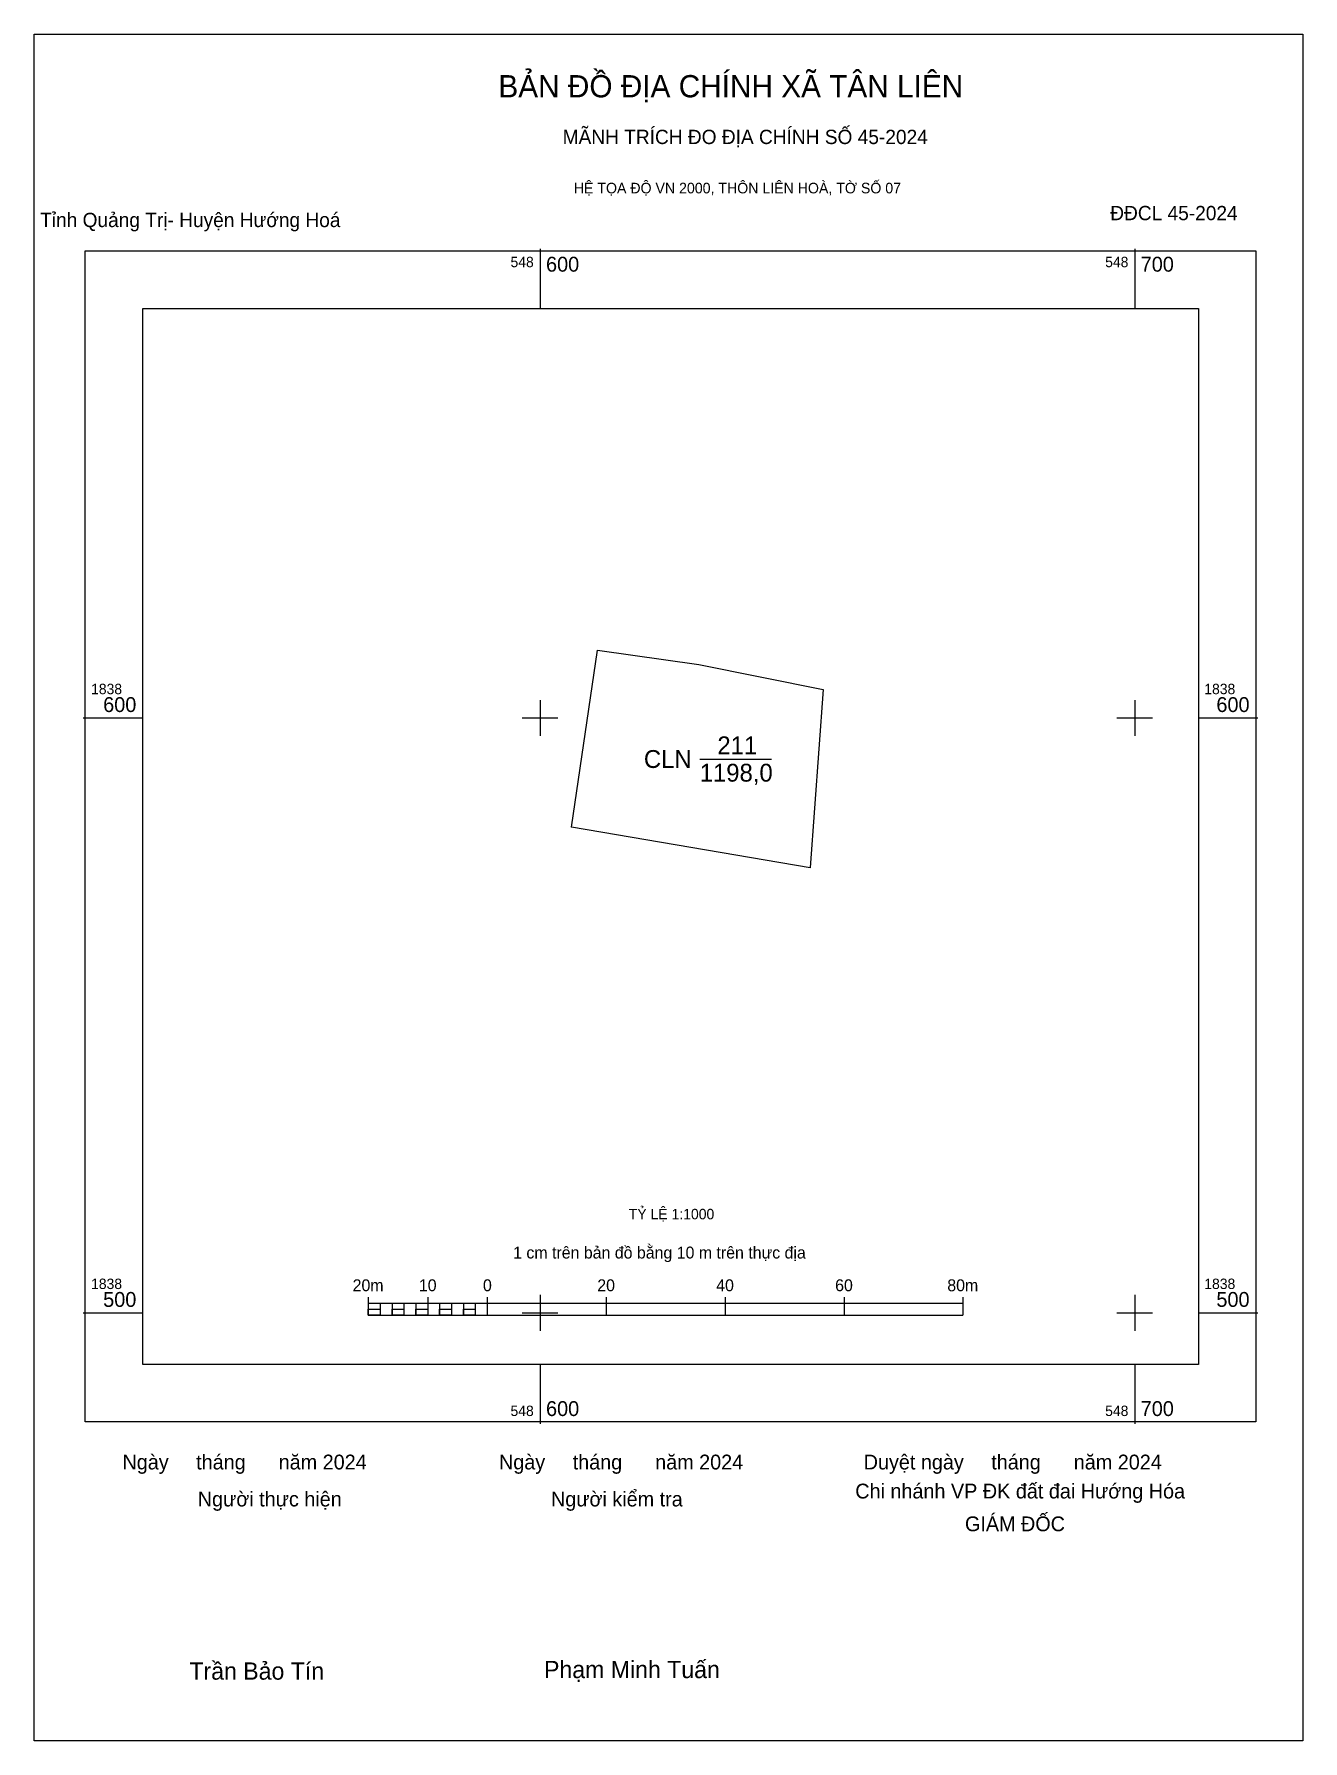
# Model space of a CAD drawing. Extents: x 548515 to 548728, y 1838428 to 1838715.
import ezdxf

# ---------------------------------------------------------------- set-up
doc = ezdxf.new("R2010")
doc.units = 0
for name, color, linetype in [('Level 10', 7, 'Continuous'), ('Level 13', 7, 'Continuous'), ('Level 15', 7, 'Continuous'), ('Level 27', 7, 'Continuous'), ('Level 6', 7, 'Continuous'), ('Level 62', 7, 'Continuous'), ('Level 63', 7, 'Continuous'), ('Level 9', 7, 'Continuous')]:
    doc.layers.add(name, color=color, linetype=linetype)

msp = doc.modelspace()

# ---------------------------------------------------------------- linework, layer by layer
at = {"layer": 'Level 10'}
msp.add_lwpolyline([(548605.31, 1838581.62), (548609.63, 1838611.39), (548626.69, 1838608.97), (548647.58, 1838604.8), (548645.41, 1838574.84), (548645.41, 1838574.81)], close=True, dxfattribs=at)
at = {"layer": 'Level 13'}
msp.add_line((548626.85, 1838593.1), (548638.89, 1838593.1), dxfattribs=at)
at = {"layer": 'Level 15'}
msp.add_lwpolyline([(548514.92, 1838714.96), (548728.27, 1838714.96), (548728.27, 1838428.04), (548514.92, 1838428.04)], close=True, dxfattribs=at)
at = {"layer": 'Level 27'}
for p, q in [((548609.63, 1838611.39), (548609.63, 1838611.4)), ((548647.58, 1838604.8), (548647.59, 1838604.8)), ((548605.31, 1838581.62), (548605.31, 1838581.61)), ((548645.41, 1838574.81), (548645.41, 1838574.8))]:
    msp.add_line(p, q, dxfattribs=at)
at = {"layer": 'Level 62'}
msp.add_lwpolyline([(548533.19, 1838668.85), (548710.7, 1838668.85), (548710.7, 1838491.34), (548533.19, 1838491.34)], close=True, dxfattribs=at)
at = {"layer": 'Level 63'}
for p, q in [((548600, 1838678.85), (548600, 1838668.85)), ((548700, 1838678.85), (548700, 1838668.85)), ((548600, 1838603), (548600, 1838597)), ((548700, 1838603), (548700, 1838597)), ((548523.19, 1838600), (548533.19, 1838600)), ((548597, 1838600), (548603, 1838600)), ((548697, 1838600), (548703, 1838600)), ((548710.7, 1838600), (548720.7, 1838600)), ((548571.11, 1838502.63), (548571.11, 1838499.63)), ((548581.11, 1838502.63), (548581.11, 1838499.63)), ((548591.11, 1838502.63), (548591.11, 1838499.63)), ((548600, 1838503), (548600, 1838497)), ((548611.11, 1838502.63), (548611.11, 1838499.63)), ((548631.11, 1838502.63), (548631.11, 1838499.63)), ((548651.11, 1838502.63), (548651.11, 1838499.63)), ((548671.11, 1838502.63), (548671.11, 1838499.63)), ((548700, 1838503), (548700, 1838497)), ((548523.19, 1838500), (548533.19, 1838500)), ((548571.11, 1838501.63), (548671.11, 1838501.63)), ((548571.11, 1838499.63), (548671.11, 1838499.63)), ((548573.11, 1838501.63), (548573.11, 1838499.63)), ((548575.11, 1838501.63), (548575.11, 1838499.63)), ((548577.11, 1838501.63), (548577.11, 1838499.63)), ((548579.11, 1838501.63), (548579.11, 1838499.63)), ((548581.11, 1838501.63), (548581.11, 1838499.63)), ((548583.11, 1838501.63), (548583.11, 1838499.63)), ((548585.11, 1838501.63), (548585.11, 1838499.63)), ((548587.11, 1838501.63), (548587.11, 1838499.63)), ((548589.11, 1838501.63), (548589.11, 1838499.63)), ((548591.11, 1838501.63), (548591.11, 1838499.63)), ((548597, 1838500), (548603, 1838500)), ((548697, 1838500), (548703, 1838500)), ((548710.7, 1838500), (548720.7, 1838500)), ((548600, 1838491.34), (548600, 1838481.34)), ((548700, 1838491.34), (548700, 1838481.34))]:
    msp.add_line(p, q, dxfattribs=at)
for points in [[(548523.5, 1838678.53), (548720.39, 1838678.53), (548720.39, 1838481.65), (548523.5, 1838481.65)], [(548571.11, 1838500.63), (548573.11, 1838500.63), (548573.11, 1838499.63), (548571.11, 1838499.63)], [(548571.11, 1838500.63), (548573.11, 1838500.63), (548573.11, 1838499.63), (548571.11, 1838499.63)], [(548575.11, 1838500.63), (548577.11, 1838500.63), (548577.11, 1838499.63), (548575.11, 1838499.63)], [(548579.11, 1838500.63), (548581.11, 1838500.63), (548581.11, 1838499.63), (548579.11, 1838499.63)], [(548583.11, 1838500.63), (548585.11, 1838500.63), (548585.11, 1838499.63), (548583.11, 1838499.63)], [(548587.11, 1838500.63), (548589.11, 1838500.63), (548589.11, 1838499.63), (548587.11, 1838499.63)]]:
    msp.add_lwpolyline(points, close=True, dxfattribs=at)

# ---------------------------------------------------------------- texts
at = {"layer": 'Level 13'}
for s, p in [('211', (548629.82, 1838593.9)), ('CLN', (548617.46, 1838591.6)), ('1198,0', (548626.85, 1838589.3))]:
    msp.add_text(s, height=3, dxfattribs=at).set_placement(p)
at = {"layer": 'Level 6'}
msp.add_text('TỶ LỆ 1:1000', height=1.7579, dxfattribs=at).set_placement((548614.92, 1838515.72))
at = {"layer": 'Level 63'}
for s, height, p in [('BẢN ĐỒ ĐỊA CHÍNH XÃ TÂN LIÊN', 3.7437, (548592.99, 1838704.33)), ('MÃNH TRÍCH ĐO ĐỊA CHÍNH SỐ 45-2024', 2.4022, (548603.8, 1838696.48)), ('HỆ TỌA ĐỘ VN 2000, THÔN LIÊN HOÀ, TỜ SỐ 07', 1.7782, (548605.67, 1838688.19)), ('548', 1.75, (548595.03, 1838675.78)), ('600', 2.5, (548601, 1838675.03)), ('548', 1.75, (548695.03, 1838675.78)), ('700', 2.5, (548701, 1838675.03)), ('1838', 1.75, (548524.5, 1838604)), ('1838', 1.75, (548711.7, 1838604)), ('600', 2.5, (548526.53, 1838601)), ('600', 2.5, (548713.73, 1838601)), ('1 cm trên bản đồ bằng 10 m trên thực địa', 2, (548595.47, 1838509.13)), ('1838', 1.75, (548524.5, 1838504)), ('20m', 2, (548568.48, 1838503.63)), ('10', 2, (548579.62, 1838503.63)), ('0', 2, (548590.4, 1838503.63)), ('20', 2, (548609.62, 1838503.63)), ('40', 2, (548629.62, 1838503.63)), ('60', 2, (548649.62, 1838503.63)), ('80m', 2, (548668.48, 1838503.63)), ('1838', 1.75, (548711.7, 1838504)), ('500', 2.5, (548526.53, 1838501)), ('500', 2.5, (548713.73, 1838501)), ('600', 2.5, (548601, 1838482.65)), ('700', 2.5, (548701, 1838482.65)), ('548', 1.75, (548595.03, 1838482.65)), ('548', 1.75, (548695.03, 1838482.65)), ('Ngày     tháng      năm 2024', 2.4883, (548529.78, 1838473.67)), ('Ngày     tháng      năm 2024', 2.4883, (548593.09, 1838473.67)), ('Duyệt ngày     tháng      năm 2024', 2.4883, (548654.42, 1838473.67)), ('Chi nhánh VP ĐK đất đai Hướng Hóa', 2.4883, (548653, 1838468.79)), ('Người thực hiện', 2.4883, (548542.44, 1838467.45)), ('Người kiểm tra', 2.4883, (548601.83, 1838467.45)), ('GIÁM ĐỐC', 2.488, (548671.45, 1838463.28)), ('Trần Bảo Tín', 2.9024, (548541.03, 1838438.33)), ('Phạm Minh Tuấn', 2.9024, (548600.67, 1838438.59))]:
    msp.add_text(s, height=height, dxfattribs=at).set_placement(p)
at = {"layer": 'Level 9'}
for s, p in [('ĐĐCL 45-2024', (548695.88, 1838683.68)), ('Tỉnh Quảng Trị- Huyện Hướng Hoá', (548515.93, 1838682.52))]:
    msp.add_text(s, height=2.4022, dxfattribs=at).set_placement(p)

doc.saveas('drawing.dxf')
